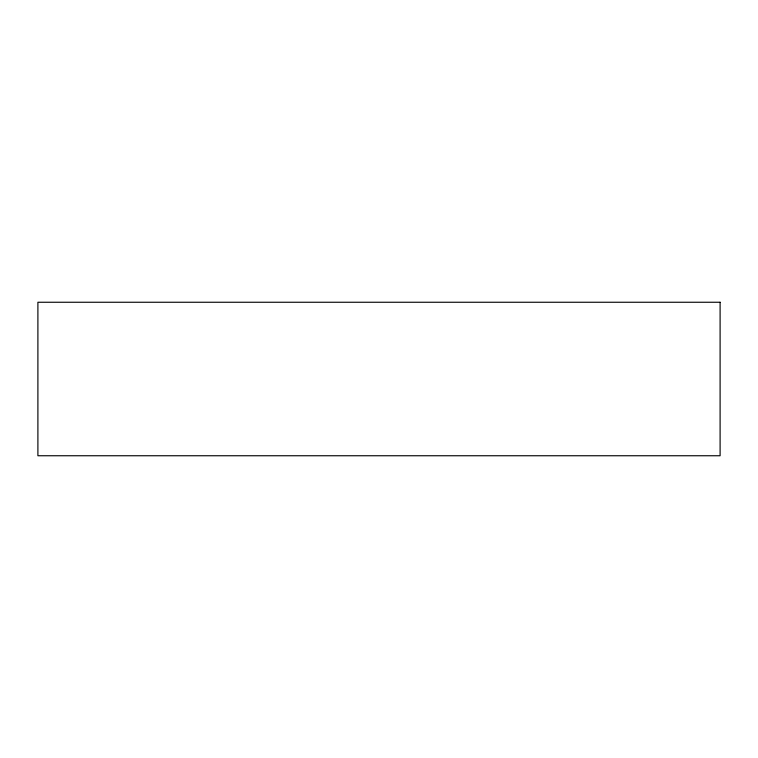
<?xml version="1.0" encoding="UTF-8"?>
<svg xmlns="http://www.w3.org/2000/svg" width="758" height="758" viewBox="0 0 758 758"><rect width="100%" height="100%" fill="white"/><g stroke="black" fill="none" stroke-linecap="round" stroke-linejoin="round"><path stroke-width="1.14" d="M720.1 302.252L37.9 302.252L37.9 455.748L720.1 455.748L720.1 302.252"/></g></svg>
